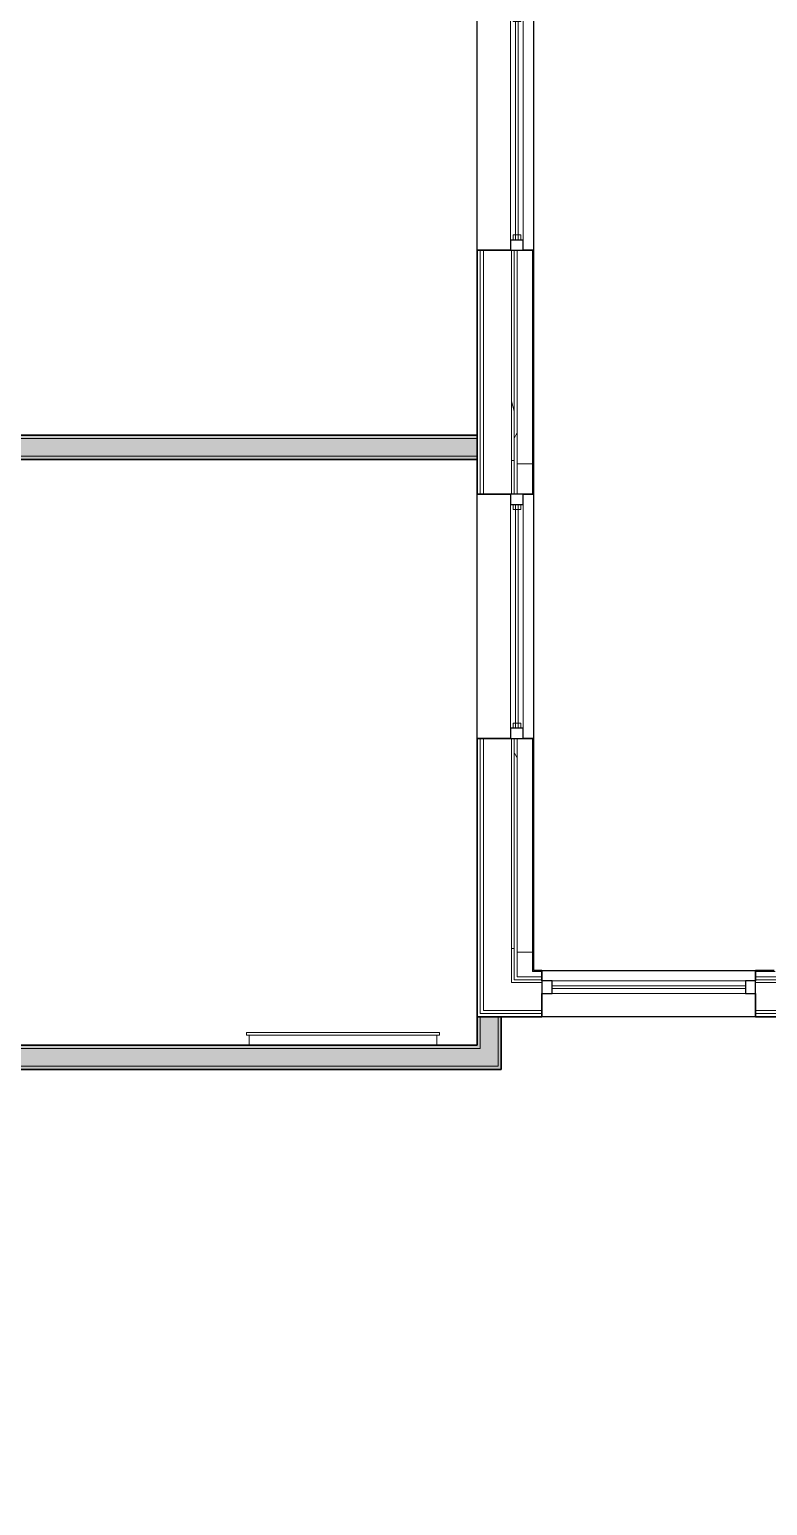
# Model space of a CAD drawing. Header units: inches. Extents: x 6 to 8416, y -388 to 6104.
# Drawn here: x 4697.5 to 4842.6, y 467.2 to 757.5 of the extents above; entities that cross this region are included whole.
import ezdxf

# ---------------------------------------------------------------- set-up
doc = ezdxf.new("R2010")
doc.units = ezdxf.units.IN
doc.header["$MEASUREMENT"] = 0
for name, color, linetype, lineweight in [('A-GLAZ', 151, 'Continuous', 25), ('A-ROOM', 32, 'Continuous', 13), ('A-WALL', 113, 'Continuous', 25), ('A-WALL-PATT', 111, 'Continuous', 35), ('I-WALL', 2, 'Continuous', 25), ('Q-SPCQ', 91, 'Continuous', 18)]:
    doc.layers.add(name, color=color, linetype=linetype, lineweight=lineweight)
pattern_1 = [(0, (4127.29, 0), (61.44, 15.36), [5.069, -41.011, 5.069, -41.011, -245.76]), (0, (4127.29, 0), (61.44, 15.36), [-92.16, 5.069, -87.091, 5.069, -41.011, -107.52]), (0, (4127.29, 0), (61.44, 15.36), [-230.4, 5.069, -25.651, 5.069, -71.731]), (120, (4150.33, 7.68), (-44.02215, 45.5286), [5.069, -41.011, 5.069, -41.011, -245.76]), (120, (4150.33, 7.68), (-44.02215, 45.5286), [-92.16, 5.069, -87.091, 5.069, -41.011, -107.52]), (120, (4150.33, 7.68), (-44.02215, 45.5286), [-230.4, 5.069, -25.651, 5.069, -71.731]), (240, (4158.01, 38.4), (-17.41785, -60.8886), [5.069, -41.011, 5.069, -41.011, -245.76]), (240, (4158.01, 38.4), (-17.41785, -60.8886), [-92.16, 5.069, -87.091, 5.069, -41.011, -107.52]), (240, (4158.01, 38.4), (-17.41785, -60.8886), [-230.4, 5.069, -25.651, 5.069, -71.731])]

# ---------------------------------------------------------------- blocks, each defined once
blk = doc.blocks.new('1-2 WD Adaptive - 4-0_x6_-6_-12420700-LEVEL 3 - PLAN Copy 1 Copy 1')
at = {"layer": 'A-GLAZ', "lineweight": 9}
for p, q in [((24, 5.53125), (-24, 5.53125)), ((-24, 5.53125), (24, 5.53125)), ((-24, 1.03125), (-24, 3.53125)), ((24, 3.53125), (-24, 3.53125)), ((-24, 1.03125), (-24, 3.53125)), ((24, 3.53125), (-24, 3.53125)), ((-22, 1.03125), (-22, 3.53125)), ((22, 3.53125), (-22, 3.53125)), ((-22, 1.03125), (-22, 3.53125)), ((-22, 3.03125), (-21, 3.03125)), ((-21, 1.53125), (-21, 3.03125)), ((21, 3.03125), (22, 3.03125)), ((21, 3.03125), (21, 1.53125)), ((22, 3.53125), (22, 1.03125)), ((22, 3.53125), (22, 1.03125)), ((24, 1.03125), (24, 3.53125)), ((24, 1.03125), (24, 3.53125)), ((-24, 1.03125), (24, 1.03125)), ((-24, 1.03125), (24, 1.03125)), ((-22, 2.53125), (22, 2.53125)), ((22, 2.03125), (-22, 2.03125)), ((-22, 1.53125), (-21, 1.53125)), ((-22, 1.03125), (22, 1.03125)), ((-21, 2.53125), (21, 2.53125)), ((-21, 2.03125), (-21, 2.53125)), ((21, 2.03125), (-21, 2.03125)), ((21, 2.53125), (21, 2.03125)), ((21, 1.53125), (22, 1.53125)), ((-24, -5.53125), (24, -5.53125)), ((24, -5.53125), (-24, -5.53125))]:
    blk.add_line(p, q, dxfattribs=at)
at = {"layer": 'A-GLAZ'}
for p, q in [((-22, 3.53125), (-24, 3.53125)), ((-24, 3.53125), (-24, 1.03125)), ((-22, 1.03125), (-22, 3.53125)), ((22, 3.53125), (22, 1.03125)), ((24, 3.53125), (22, 3.53125)), ((24, 1.03125), (24, 3.53125)), ((-24, 1.03125), (-22, 1.03125)), ((22, 1.03125), (24, 1.03125))]:
    blk.add_line(p, q, dxfattribs=at)
at = {"layer": 'A-GLAZ', "lineweight": 18}
for p, q in [((22, 2.53125), (-22, 2.53125)), ((-22, 2.53125), (-22, 2.03125)), ((-22, 2.03125), (22, 2.03125)), ((22, 2.03125), (22, 2.53125))]:
    blk.add_line(p, q, dxfattribs=at)
blk = doc.blocks.new('FR TV-AM - 43_-1978722-LEVEL 3 - PLAN Copy 1 Copy 1')
at = {"layer": 'Q-SPCQ'}
for p, q in [((20.7, 0), (-16.2, 0)), ((-16.2, 0), (-16.2, -2)), ((20.7, -2), (20.7, 0)), ((-16.2, -2), (-16.7, -2)), ((-16.7, -2), (-16.7, -2.5)), ((-16.7, -2.5), (21.2, -2.5)), ((-16.7, -2.5), (21.2, -2.5)), ((-16.2, -2), (20.7, -2)), ((21.2, -2), (20.7, -2)), ((21.2, -2.5), (21.2, -2))]:
    blk.add_line(p, q, dxfattribs=at)
blk = doc.blocks.new('1-2 WD Adaptive - 3_-6_x8_-0_-12420699-LEVEL 3 - PLAN Copy 1 Copy 1')
at = {"layer": 'A-GLAZ', "lineweight": 9}
for p, q in [((21, 4.53125), (-21, 4.53125)), ((-21, 4.53125), (21, 4.53125)), ((-21, 0.03125), (-21, 2.53125)), ((21, 2.53125), (-21, 2.53125)), ((-21, 0.03125), (21, 0.03125)), ((19, 2.53125), (-19, 2.53125)), ((-19, 0.03125), (-19, 2.53125)), ((-19, 1.53125), (19, 1.53125)), ((19, 1.03125), (-19, 1.03125)), ((-19, 0.03125), (19, 0.03125)), ((19, 2.53125), (19, 0.03125)), ((21, 0.03125), (21, 2.53125)), ((-21, -4.53125), (21, -4.53125)), ((21, -4.53125), (-21, -4.53125))]:
    blk.add_line(p, q, dxfattribs=at)
at = {"layer": 'A-GLAZ'}
for p, q in [((-19, 2.53125), (-21, 2.53125)), ((-21, 2.53125), (-21, 0.03125)), ((-21, 0.03125), (-19, 0.03125)), ((-19, 0.03125), (-19, 2.53125)), ((19, 2.53125), (19, 0.03125)), ((21, 2.53125), (19, 2.53125)), ((19, 0.03125), (21, 0.03125)), ((21, 0.03125), (21, 2.53125))]:
    blk.add_line(p, q, dxfattribs=at)
at = {"layer": 'A-GLAZ', "lineweight": 18}
for p, q in [((19, 1.53125), (-19, 1.53125)), ((-19, 1.53125), (-19, 1.03125)), ((-19, 1.03125), (19, 1.03125)), ((19, 1.03125), (19, 1.53125))]:
    blk.add_line(p, q, dxfattribs=at)

msp = doc.modelspace()

# ---------------------------------------------------------------- hatches: boundary and pattern name
at = {"layer": 'A-WALL-PATT', "lineweight": 9}
h = msp.add_hatch(dxfattribs=at)
h.set_pattern_fill('FP_45', color=256, style=0, pattern_type=2)
h.set_pattern_definition([(0, (4127.29, 0), (0, 48), []), (90, (4127.29, 0), (-48, 3e-15), [])])
h.paths.add_polyline_path([(4793.41533733, 571.18577679), (4796.41533733, 571.18577679), (4796.41533733, 618.06077679), (4793.41533733, 618.06077679), (4793.41533733, 586.97431081)])
h.paths.add_polyline_path([(4793.41533733, 666.06077679), (4796.41533733, 666.06077679), (4796.41533733, 714.06077679), (4793.41533733, 714.06077679)])
h.paths.add_polyline_path([(4796.41533733, 762.06077679), (4796.41533733, 858.06077679), (4793.41533733, 858.06077679), (4793.41533733, 762.06077679), (4794.60283733, 762.06077679)])
h.paths.add_polyline_path([(4796.41533733, 906.06077679), (4796.41533733, 954.06077679), (4793.41533733, 954.06077679), (4793.41533733, 906.06077679), (4794.60283733, 906.06077679)])
h.paths.add_polyline_path([(4793.41533733, 1002.06077679), (4794.60283733, 1002.06077679), (4796.41533733, 1018.37327679), (4796.41533733, 1256.24827679), (4794.60283733, 1272.56077679), (4793.41533733, 1272.56077679), (4793.41533733, 1039.65456081)])
h.paths.add_polyline_path([(4793.41533733, 1320.56077679), (4796.41533733, 1320.56077679), (4796.41533733, 1339.81077679), (4793.41533733, 1339.81077679), (4793.41533733, 1334.88081081)])
h = msp.add_hatch(dxfattribs=at)
h.set_pattern_fill('FP_44', color=256, style=0, pattern_type=2)
h.set_pattern_definition(pattern_1)
h.paths.add_polyline_path([(4796.41533733, 572.18577679), (4796.60283733, 572.37327679), (4796.60283733, 618.06077679), (4796.41533733, 618.06077679), (4796.41533733, 586.97431081)])
h.paths.add_polyline_path([(4796.60283733, 666.06077679), (4796.60283733, 714.06077679), (4796.41533733, 714.06077679), (4796.41533733, 666.06077679)])
h.paths.add_polyline_path([(4796.60283733, 762.06077679), (4796.60283733, 858.06077679), (4796.41533733, 858.06077679), (4796.41533733, 762.06077679)])
h.paths.add_polyline_path([(4796.60283733, 906.06077679), (4796.60283733, 954.06077679), (4796.41533733, 954.06077679), (4796.41533733, 906.06077679)])
h.paths.add_polyline_path([(4796.41533733, 1018.37327679), (4796.60283733, 1020.06077679), (4796.60283733, 1254.56077679), (4796.41533733, 1256.24827679), (4796.41533733, 1039.65456081)])
h.paths.add_polyline_path([(4796.41533733, 1320.56077679), (4796.60283733, 1320.56077679), (4796.60283733, 1339.99827679), (4796.41533733, 1339.81077679), (4796.41533733, 1334.88081081)])
h = msp.add_hatch(dxfattribs=at)
h.set_pattern_fill('FP_46', color=256, style=0, pattern_type=2)
h.set_pattern_definition([(0, (4127.3, 0), (0, 480), [480, 0, 0, 0]), (284.036, (4453.69, 96), (479.994, -1440.002), [98.955, -1880.136]), (284.036, (4434.49, 96), (479.994, -1440.002), [98.955, -1880.136]), (284.036, (4415.29, 96), (479.994, -1440.002), [98.955, -1880.136]), (284.036, (4165.69, 192), (479.994, -1440.002), [98.955, -1880.136]), (284.036, (4146.49, 192), (479.994, -1440.002), [98.955, -1880.136]), (284.036, (4127.29, 192), (479.994, -1440.002), [98.955, -1880.136]), (284.036, (4309.69, 288), (479.994, -1440.002), [98.955, -1880.136]), (284.036, (4290.49, 288), (479.994, -1440.002), [98.955, -1880.136]), (284.036, (4271.29, 288), (479.994, -1440.002), [98.955, -1880.136]), (284.036, (4453.69, 384), (479.994, -1440.002), [98.955, -1880.136]), (284.036, (4434.49, 384), (479.994, -1440.002), [98.955, -1880.136]), (284.036, (4415.29, 384), (479.994, -1440.002), [98.955, -1880.136]), (284.036, (4165.69, 480), (479.994, -1440.002), [98.955, -1880.136]), (284.036, (4146.49, 480), (479.994, -1440.002), [98.955, -1880.136]), (284.036, (4127.29, 480), (479.994, -1440.002), [98.955, -1880.136]), (0, (4127.3, 48), (0, 480), [480, 0, 0, 0]), (0, (4127.3, 96), (0, 480), [480, 0, 0, 0]), (0, (4127.3, 144), (0, 480), [480, 0, 0, 0]), (0, (4127.3, 192), (0, 480), [480, 0, 0, 0]), (0, (4127.3, 240), (0, 480), [480, 0, 0, 0]), (0, (4127.3, 288), (0, 480), [480, 0, 0, 0]), (0, (4127.3, 336), (0, 480), [480, 0, 0, 0]), (0, (4127.3, 384), (0, 480), [480, 0, 0, 0]), (0, (4127.3, 432), (0, 480), [480, 0, 0, 0])])
h.paths.add_polyline_path([(4792.29033733, 570.06077679), (4792.79033733, 570.06077679), (4792.79033733, 618.06077679), (4792.29033733, 618.06077679), (4792.29033733, 586.97431081)])
h.paths.add_polyline_path([(4792.79033733, 666.06077679), (4792.79033733, 714.06077679), (4792.29033733, 714.06077679), (4792.29033733, 666.06077679)])
h.paths.add_polyline_path([(4792.29033733, 762.06077679), (4792.79033733, 762.06077679), (4792.79033733, 858.06077679), (4792.29033733, 858.06077679), (4792.29033733, 803.47356081)])
h.paths.add_polyline_path([(4792.29033733, 906.06077679), (4792.79033733, 906.06077679), (4792.79033733, 954.06077679), (4792.29033733, 954.06077679), (4792.29033733, 921.56406081)])
h.paths.add_polyline_path([(4792.79033733, 1002.06077679), (4792.79033733, 1272.56077679), (4792.29033733, 1272.56077679), (4792.29033733, 1002.06077679)])
h.paths.add_polyline_path([(4792.29033733, 1320.56077679), (4792.79033733, 1320.56077679), (4792.79033733, 1335.56077679), (4792.29033733, 1335.56077679), (4792.29033733, 1334.88081081)])
h = msp.add_hatch(dxfattribs=at)
h.set_pattern_fill('FP_44', color=256, style=0, pattern_type=2)
h.set_pattern_definition(pattern_1)
h.paths.add_polyline_path([(4792.79033733, 570.56077679), (4793.41533733, 570.56077679), (4793.41533733, 618.06077679), (4792.79033733, 618.06077679), (4792.79033733, 586.97431081)])
h.paths.add_polyline_path([(4793.41533733, 666.06077679), (4793.41533733, 714.06077679), (4792.79033733, 714.06077679), (4792.79033733, 666.06077679)])
h.paths.add_polyline_path([(4793.41533733, 762.06077679), (4793.41533733, 858.06077679), (4792.79033733, 858.06077679), (4792.79033733, 762.06077679)])
h.paths.add_polyline_path([(4793.41533733, 906.06077679), (4793.41533733, 954.06077679), (4792.79033733, 954.06077679), (4792.79033733, 906.06077679)])
h.paths.add_polyline_path([(4792.79033733, 1002.06077679), (4793.41533733, 1002.06077679), (4793.41533733, 1272.56077679), (4792.79033733, 1272.56077679), (4792.79033733, 1039.65456081)])
h.paths.add_polyline_path([(4793.41533733, 1320.56077679), (4793.41533733, 1336.81077679), (4792.79033733, 1336.81077679), (4792.79033733, 1320.56077679)])
h = msp.add_hatch(dxfattribs=at)
h.set_pattern_fill('FP_44', color=256, style=0, pattern_type=2)
h.set_pattern_definition(pattern_1)
h.paths.add_polyline_path([(4786.16533733, 563.93577679), (4786.79033733, 563.93577679), (4786.79033733, 618.06077679), (4786.16533733, 618.06077679), (4786.16533733, 567.29256081)])
h.paths.add_polyline_path([(4786.79033733, 666.06077679), (4786.79033733, 714.06077679), (4786.16533733, 714.06077679), (4786.16533733, 666.06077679)])
h.paths.add_polyline_path([(4786.16533733, 762.06077679), (4786.79033733, 762.06077679), (4786.79033733, 858.06077679), (4786.16533733, 858.06077679), (4786.16533733, 803.47356081)])
h.paths.add_polyline_path([(4786.16533733, 906.06077679), (4786.79033733, 906.06077679), (4786.79033733, 915.06077679), (4786.16533733, 915.06077679), (4786.16533733, 914.43577679)])
h.paths.add_polyline_path([(4786.79033733, 923.06077679), (4786.79033733, 954.06077679), (4786.16533733, 954.06077679), (4786.16533733, 923.06077679)])
h.paths.add_polyline_path([(4786.16533733, 1002.06077679), (4786.79033733, 1002.06077679), (4786.79033733, 1272.56077679), (4786.16533733, 1272.56077679), (4786.16533733, 1039.65456081)])
h.paths.add_polyline_path([(4786.79033733, 1320.56077679), (4786.79033733, 1329.56077679), (4786.16533733, 1329.56077679), (4786.16533733, 1320.56077679)])
h = msp.add_hatch(dxfattribs=at)
h.set_pattern_fill('FP_44', color=256, style=0, pattern_type=2)
h.set_pattern_definition(pattern_1)
h.paths.add_polyline_path([(4785.54033733, 563.31077679), (4786.16533733, 563.31077679), (4786.16533733, 618.06077679), (4785.54033733, 618.06077679), (4785.54033733, 567.29256081)])
h.paths.add_polyline_path([(4786.16533733, 666.06077679), (4786.16533733, 714.06077679), (4785.54033733, 714.06077679), (4785.54033733, 666.06077679)])
h.paths.add_polyline_path([(4785.54033733, 762.06077679), (4786.16533733, 762.06077679), (4786.16533733, 858.06077679), (4785.54033733, 858.06077679), (4785.54033733, 803.47356081)])
h.paths.add_polyline_path([(4785.54033733, 906.06077679), (4786.16533733, 906.06077679), (4786.16533733, 914.43577679), (4785.54033733, 914.43577679)])
h.paths.add_polyline_path([(4786.16533733, 923.68577679), (4786.16533733, 954.06077679), (4785.54033733, 954.06077679), (4785.54033733, 923.68577679)])
h.paths.add_polyline_path([(4786.16533733, 1002.06077679), (4786.16533733, 1272.56077679), (4785.54033733, 1272.56077679), (4785.54033733, 1002.06077679)])
h.paths.add_polyline_path([(4785.54033733, 1320.56077679), (4786.16533733, 1320.56077679), (4786.16533733, 1328.93577679), (4785.54033733, 1328.93577679), (4785.54033733, 1328.31077679)])
at = {"layer": 'A-WALL-PATT', "lineweight": 25, "transparency": 33554560}
h = msp.add_hatch(color=10, dxfattribs=at)
h.paths.add_polyline_path([(4785.54033733, 677.06077679), (4785.54033733, 677.68577679), (4685.79033733, 677.68577679), (4685.79033733, 677.06077679), (4747.18553685, 677.06077679)])
h.paths.add_polyline_path([(4679.70053685, 677.06077679), (4682.29033733, 677.06077679), (4682.29033733, 677.68577679), (4657.66533733, 677.68577679), (4657.66533733, 677.06077679), (4662.82928685, 677.06077679)])
at = {"layer": 'A-WALL-PATT', "transparency": 33554560}
h = msp.add_hatch(color=10, dxfattribs=at)
h.paths.add_polyline_path([(4785.54033733, 672.93577679), (4785.54033733, 673.56077679), (4685.79033733, 673.56077679), (4685.79033733, 672.93577679), (4747.18553685, 672.93577679)])
h.paths.add_polyline_path([(4682.29033733, 672.93577679), (4682.29033733, 673.56077679), (4657.66533733, 673.56077679), (4657.66533733, 672.93577679), (4681.66533733, 672.93577679)])
msp.add_hatch(color=10, dxfattribs=at).paths.add_polyline_path([(4786.16533733, 557.06077679), (4786.16533733, 563.31077679), (4785.54033733, 563.31077679), (4785.54033733, 557.06077679)])
at = {"layer": 'A-WALL-PATT', "lineweight": 25, "transparency": 33554560}
msp.add_hatch(color=10, dxfattribs=at).paths.add_polyline_path([(4790.29033733, 552.93577679), (4790.29033733, 563.31077679), (4789.66533733, 563.31077679), (4789.66533733, 552.93577679)])
h = msp.add_hatch(color=10, dxfattribs=at)
h.paths.add_polyline_path([(4785.54033733, 557.06077679), (4785.54033733, 557.68577679), (4637.66533733, 557.68577679), (4637.66533733, 557.06077679), (4780.92803685, 557.06077679)])
h.paths.add_polyline_path([(4597.04033733, 557.06077679), (4601.66533733, 557.06077679), (4601.66533733, 557.68577679), (4597.04033733, 557.68577679)])
h.paths.add_polyline_path([(4593.54033733, 557.06077679), (4593.54033733, 557.68577679), (4568.29033733, 557.68577679), (4568.29033733, 557.06077679)])
at = {"layer": 'A-WALL-PATT', "transparency": 33554560}
h = msp.add_hatch(color=10, dxfattribs=at)
h.paths.add_polyline_path([(4789.66533733, 552.93577679), (4789.66533733, 553.56077679), (4637.66533733, 553.56077679), (4637.66533733, 552.93577679), (4785.54033733, 552.93577679)])
h.paths.add_polyline_path([(4601.66533733, 552.93577679), (4601.66533733, 553.56077679), (4564.16533733, 553.56077679), (4564.16533733, 552.93577679)])
at = {"layer": 'I-WALL', "transparency": 33554560}
for points in [[(4785.54033733, 673.56077679), (4785.54033733, 677.06077679), (4657.04033733, 677.06077679), (4657.04033733, 673.56077679), (4747.18553685, 673.56077679)], [(4789.66533733, 553.56077679), (4789.66533733, 563.31077679), (4786.16533733, 563.31077679), (4786.16533733, 553.56077679)]]:
    msp.add_hatch(color=10, dxfattribs=at).paths.add_polyline_path(points)
h = msp.add_hatch(color=10, dxfattribs=at)
h.paths.add_polyline_path([(4786.16533733, 553.56077679), (4786.16533733, 557.06077679), (4637.66533733, 557.06077679), (4637.66533733, 553.56077679), (4785.54033733, 553.56077679)])
h.paths.add_polyline_path([(4601.66533733, 553.56077679), (4601.66533733, 557.06077679), (4564.79033733, 557.06077679), (4564.79033733, 553.56077679)])

# ---------------------------------------------------------------- linework, layer by layer
at = {"layer": 'A-ROOM', "lineweight": 9, "flags": 128}
msp.add_lwpolyline([(4853.04033733, 563.31077679), (4785.54033733, 563.31077679), (4785.54033733, 914.43577679), (4659.54033733, 914.43577679), (4659.54033733, 912.43577679), (4549.66358475, 912.43577679), (4549.66358475, 883.68577679), (4500.91533733, 883.68577679), (4500.91533733, 499.68577679), (4500.41533733, 499.68577679), (4500.41533733, 467.18577679), (4592.66533733, 467.18577679), (4592.66533733, 398.49858278), (4592.66533733, 394.43577679), (4592.66533733, 338.18577679), (4733.66533733, 338.18577679), (4733.66533733, 370.81077679), (4778.16533733, 370.81077679), (4778.16533733, 343.68577679), (4844.04033733, 343.68577679)], dxfattribs=at)
at = {"layer": 'A-WALL'}
for p, q in [((4785.54033733, 714.06077679), (4785.54033733, 762.06077679)), ((4796.60283733, 762.06077679), (4796.60283733, 714.06077679)), ((4785.54033733, 618.06077679), (4785.54033733, 666.06077679)), ((4796.60283733, 666.06077679), (4796.60283733, 618.06077679)), ((4798.29033733, 572.37327679), (4840.29033733, 572.37327679)), ((4840.29033733, 563.31077679), (4798.29033733, 563.31077679))]:
    msp.add_line(p, q, dxfattribs=at)
at = {"layer": 'A-WALL', "lineweight": 35}
for p, q in [((4785.54033733, 714.06077679), (4785.54033733, 666.06077679)), ((4792.10283733, 714.06077679), (4785.54033733, 714.06077679)), ((4796.60283733, 714.06077679), (4794.60283733, 714.06077679)), ((4796.60283733, 666.06077679), (4796.60283733, 714.06077679)), ((4785.54033733, 666.06077679), (4792.10283733, 666.06077679)), ((4794.60283733, 666.06077679), (4796.60283733, 666.06077679)), ((4785.54033733, 618.06077679), (4785.54033733, 563.31077679)), ((4792.10283733, 618.06077679), (4785.54033733, 618.06077679)), ((4796.60283733, 618.06077679), (4794.60283733, 618.06077679)), ((4796.60283733, 572.37327679), (4796.60283733, 618.06077679)), ((4798.29033733, 572.37327679), (4796.60283733, 572.37327679)), ((4798.29033733, 570.37327679), (4798.29033733, 572.37327679)), ((4843.97783733, 572.37327679), (4840.29033733, 572.37327679)), ((4840.29033733, 572.37327679), (4840.29033733, 570.37327679)), ((4798.29033733, 563.31077679), (4798.29033733, 567.87327679)), ((4840.29033733, 567.87327679), (4840.29033733, 563.31077679)), ((4790.29033733, 563.31077679), (4798.29033733, 563.31077679)), ((4840.29033733, 563.31077679), (4853.04033733, 563.31077679))]:
    msp.add_line(p, q, dxfattribs=at)
at = {"layer": 'A-WALL', "lineweight": 9}
for p, q in [((4786.16533733, 666.06077679), (4786.16533733, 714.06077679)), ((4786.79033733, 666.06077679), (4786.79033733, 714.06077679)), ((4792.29033733, 666.06077679), (4792.29033733, 714.06077679)), ((4792.79033733, 666.06077679), (4792.79033733, 714.06077679)), ((4793.41533733, 666.06077679), (4793.41533733, 714.06077679)), ((4796.41533733, 666.06077679), (4796.41533733, 714.06077679)), ((4685.79033733, 677.06077679), (4785.54033733, 677.06077679)), ((4685.79033733, 673.56077679), (4785.54033733, 673.56077679)), ((4786.16533733, 563.93577679), (4786.16533733, 618.06077679)), ((4786.79033733, 564.56077679), (4786.79033733, 618.06077679)), ((4792.29033733, 570.06077679), (4792.29033733, 618.06077679)), ((4792.79033733, 570.56077679), (4792.79033733, 618.06077679)), ((4793.41533733, 571.18577679), (4793.41533733, 618.06077679)), ((4796.41533733, 572.18577679), (4796.41533733, 618.06077679)), ((4798.29033733, 572.18577679), (4796.41533733, 572.18577679)), ((4844.16533733, 572.18577679), (4840.29033733, 572.18577679)), ((4798.29033733, 570.06077679), (4792.29033733, 570.06077679)), ((4798.29033733, 570.56077679), (4792.79033733, 570.56077679)), ((4798.29033733, 571.18577679), (4793.41533733, 571.18577679)), ((4845.16533733, 571.18577679), (4840.29033733, 571.18577679)), ((4845.79033733, 570.56077679), (4840.29033733, 570.56077679)), ((4846.29033733, 570.06077679), (4840.29033733, 570.06077679)), ((4798.29033733, 563.93577679), (4786.16533733, 563.93577679)), ((4786.16533733, 563.31077679), (4786.16533733, 557.06077679)), ((4798.29033733, 564.56077679), (4786.79033733, 564.56077679)), ((4789.66533733, 563.31077679), (4789.66533733, 553.56077679)), ((4851.79033733, 564.56077679), (4840.29033733, 564.56077679)), ((4852.41533733, 563.93577679), (4840.29033733, 563.93577679)), ((4637.66533733, 557.06077679), (4786.16533733, 557.06077679)), ((4637.66533733, 553.56077679), (4789.66533733, 553.56077679))]:
    msp.add_line(p, q, dxfattribs=at)
at = {"layer": 'I-WALL', "lineweight": 35}
for p, q in [((4785.54033733, 677.68577679), (4686.41533733, 677.68577679)), ((4686.41533733, 672.93577679), (4785.54033733, 672.93577679)), ((4790.29033733, 563.31077679), (4785.54033733, 563.31077679)), ((4785.54033733, 563.31077679), (4785.54033733, 557.68577679)), ((4790.29033733, 552.93577679), (4790.29033733, 563.31077679)), ((4785.54033733, 557.68577679), (4637.66533733, 557.68577679)), ((4637.66533733, 552.93577679), (4790.29033733, 552.93577679))]:
    msp.add_line(p, q, dxfattribs=at)

# ---------------------------------------------------------------- block references
at = {"layer": 'A-GLAZ', "rotation": 269.9999999999999}
for p in [(4791.07158733, 738.06077679), (4791.07158733, 642.06077679)]:
    msp.add_blockref('1-2 WD Adaptive - 4-0_x6_-6_-12420700-LEVEL 3 - PLAN Copy 1 Copy 1', p, dxfattribs=at)
at = {"layer": 'A-GLAZ'}
msp.add_blockref('1-2 WD Adaptive - 3_-6_x8_-0_-12420699-LEVEL 3 - PLAN Copy 1 Copy 1', (4819.29033733, 567.84202679), dxfattribs=at)
at = {"layer": 'Q-SPCQ', "rotation": 180}
msp.add_blockref('FR TV-AM - 43_-1978722-LEVEL 3 - PLAN Copy 1 Copy 1', (4761.41533733, 557.68577679), dxfattribs=at)

doc.saveas('drawing.dxf')
